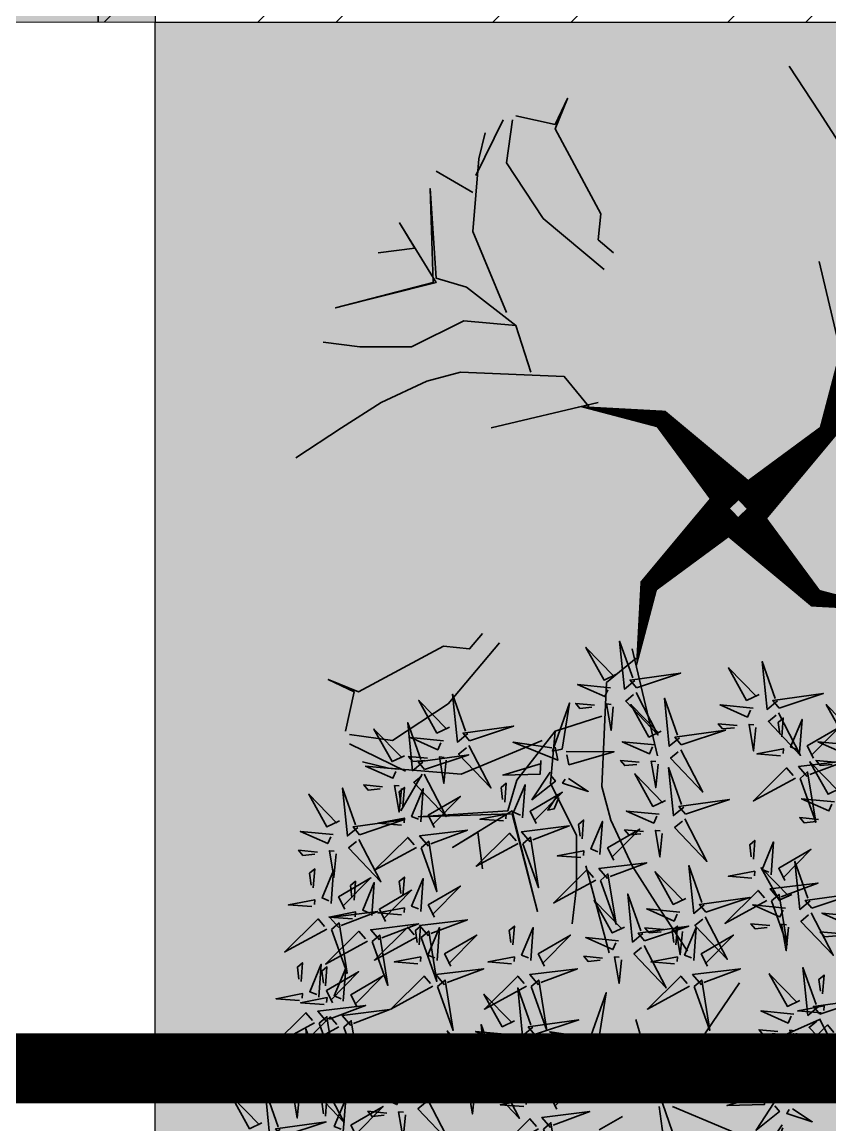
# Model space of a CAD drawing. Header units: millimetres. Extents: x 0 to 59560, y 0 to 21447.
# Drawn here: x 32676 to 33140, y 11920 to 12552 of the extents above; entities that cross this region are included whole.
import ezdxf

# ---------------------------------------------------------------- set-up
doc = ezdxf.new("R2010")
doc.units = ezdxf.units.MM
doc.header["$LTSCALE"] = 150
doc.linetypes.add('DASHED', pattern=[0.75, 0.5, -0.25])
for name, color, linetype in [('ad-Elevation 10', 8, 'Continuous'), ('ad-Verandah', 33, 'Continuous'), ('ad-Wall', 240, 'Continuous'), ('ad-Wall hatch', 8, 'Continuous')]:
    doc.layers.add(name, color=color, linetype=linetype)
doc.layers.add('ad-Landscape', color=7, linetype='Continuous', lineweight=35, true_color=0x007f00)
doc.layers.add('ad-Landscape 2', color=7, linetype='Continuous', lineweight=35, true_color=0x264c00)
doc.layers.add('ad-Secondary Roof', color=6, linetype='Continuous', true_color=0xff00ff)

# ---------------------------------------------------------------- blocks, each defined once
blk = doc.blocks.new('$ZCDB_AUDIT_GENERATED_873B')
at = {"layer": 'ad-Landscape'}
for points in [[(359.91, 366.46, 35.98, 14.39, 0), (421.22, 431.54, 14.39, 0.72, 0), (487.37, 441.94, 0, 0, 0), (448, 441.94, 0, 0, 0), (472.53, 524.19, 0, 0, 0), (467.69, 541.37, 0, 0, 0), (379.6, 599.67, 0, 0, 0), (404.12, 579.33, 0, 0, 0), (359.91, 575.71, 0, 0, 0), (404.12, 579.33, 0, 0, 0), (467.69, 541.37, 0, 0, 0), (433.48, 648.03, 0, 0, 0), (482.53, 692.32, 0, 0, 0), (430.9, 648.03, 0, 0, 0), (418.64, 692.32, 0, 0, 0), (426.06, 713.11, 0, 0, 0), (413.8, 692.32, 0, 0, 0), (372.17, 716.27, 0, 0, 0), (413.8, 692.32, 0, 0, 0), (323.13, 719.89, 0, 0, 0)], [(353.42, 359.91, 35.98, 14.39, 0), (288.34, 421.22, 14.39, 0.72, 0), (277.95, 487.37, 0, 0, 0), (277.95, 448, 0, 0, 0), (195.69, 472.53, 0, 0, 0), (178.52, 467.69, 0, 0, 0), (120.22, 379.6, 0, 0, 0), (140.56, 404.12, 0, 0, 0), (144.17, 359.91, 0, 0, 0), (140.56, 404.12, 0, 0, 0), (178.52, 467.69, 0, 0, 0), (71.86, 433.48, 0, 0, 0), (27.57, 482.53, 0, 0, 0), (71.86, 430.9, 0, 0, 0), (27.57, 418.64, 0, 0, 0), (6.78, 426.06, 0, 0, 0), (27.57, 413.8, 0, 0, 0), (3.62, 372.17, 0, 0, 0), (27.57, 413.8, 0, 0, 0), (0, 323.13, 0, 0, 0)], [(366.46, 359.97, 35.98, 14.39, 0), (431.54, 298.66, 14.39, 0.72, 0), (441.94, 232.52, 0, 0, 0), (441.94, 271.88, 0, 0, 0), (524.19, 247.36, 0, 0, 0), (541.37, 252.2, 0, 0, 0), (599.67, 340.29, 0, 0, 0), (579.33, 315.77, 0, 0, 0), (575.71, 359.97, 0, 0, 0), (579.33, 315.77, 0, 0, 0), (541.37, 252.2, 0, 0, 0), (648.03, 286.4, 0, 0, 0), (692.32, 237.36, 0, 0, 0), (648.03, 288.98, 0, 0, 0), (692.32, 301.25, 0, 0, 0), (713.11, 293.82, 0, 0, 0), (692.32, 306.09, 0, 0, 0), (716.27, 347.71, 0, 0, 0), (692.32, 306.09, 0, 0, 0), (719.89, 396.76, 0, 0, 0)], [(359.97, 353.42, 35.98, 14.39, 0), (298.66, 288.34, 14.39, 0.72, 0), (232.52, 277.95, 0, 0, 0), (271.88, 277.95, 0, 0, 0), (247.36, 195.69, 0, 0, 0), (252.2, 178.52, 0, 0, 0), (340.29, 120.22, 0, 0, 0), (315.77, 140.56, 0, 0, 0), (359.97, 144.17, 0, 0, 0), (315.77, 140.56, 0, 0, 0), (252.2, 178.52, 0, 0, 0), (286.4, 71.86, 0, 0, 0), (237.36, 27.57, 0, 0, 0), (288.98, 71.86, 0, 0, 0), (301.25, 27.57, 0, 0, 0), (293.82, 6.78, 0, 0, 0), (306.09, 27.57, 0, 0, 0), (347.71, 3.62, 0, 0, 0), (306.09, 27.57, 0, 0, 0), (396.76, 0, 0, 0, 0)]]:
    blk.add_lwpolyline(points, format="xyseb", dxfattribs=at)
for points in [[(277.95, 479.95), (253.99, 499.63), (250.38, 582.88), (257.61, 609.99), (274.78, 646.77), (295.12, 678.39), (319.07, 715.18)], [(250.38, 526.41), (212.87, 538.67), (209.25, 580.3), (230.04, 622.25), (230.04, 663.87), (226.43, 693.24)], [(212.87, 538.67), (182.13, 578.04), (174.9, 602.56), (103.04, 607.4), (178.52, 604.82), (198.86, 683.23), (178.52, 602.56), (130.61, 631.93), (150.95, 619.67), (154.57, 649.03)], [(460.26, 565.32), (472.53, 575.71), (470.27, 596.5), (507.05, 664.75), (497.05, 689.15), (507.05, 668.36), (538.67, 675.14)], [(467.69, 551.76), (516.73, 592.89), (546.1, 637.63), (541.26, 671.98)], [(570.62, 627.24), (548.68, 671.98)], [(546.1, 517.41), (573.2, 582.49), (568.36, 640.79), (563.2, 661.58)], [(573.2, 613.68), (602.56, 630.85)], [(538.67, 507.02), (578.04, 537.75), (602.56, 544.98), (607.4, 616.84), (604.82, 541.37), (683.23, 521.03), (602.56, 541.37), (631.93, 589.27), (619.67, 568.94), (649.03, 565.32)], [(106.21, 573.2), (89.03, 602.56)], [(92.65, 570.62), (47.91, 548.68)], [(202.47, 546.1), (137.39, 573.2), (79.09, 568.36), (58.3, 563.2)], [(274.78, 472.53), (295.12, 558.36)], [(168.12, 467.69), (127, 516.73), (82.25, 546.1), (47.91, 541.26)], [(154.57, 460.26), (144.17, 472.53), (123.38, 470.27), (55.14, 507.05), (30.73, 497.05), (51.52, 507.05), (44.74, 538.67)], [(526.41, 469.51), (538.67, 507.02), (580.3, 510.63), (622.25, 489.84), (663.87, 489.84), (693.24, 493.46)], [(479.95, 441.94), (499.63, 465.89), (582.88, 469.51), (609.99, 462.28), (646.77, 445.1), (678.39, 424.76), (715.18, 400.81)], [(472.53, 445.1), (558.36, 424.76)], [(239.94, 277.95), (220.25, 253.99), (137, 250.38), (109.9, 257.61), (73.11, 274.78), (41.49, 295.12), (4.71, 319.07)], [(247.36, 274.78), (161.53, 295.12)]]:
    blk.add_lwpolyline(points, dxfattribs=at)
blk = doc.blocks.new('$ZCDB_AUDIT_GENERATED_84B5')
at = {"layer": 'ad-Landscape'}
blk.add_line((-124.2, -652.6), (-157.7, -842.3), dxfattribs=at)
for points in [[(-1212, 689.6), (-1192.2, 648), (-1301.2, 587.1), (-1204.9, 680.9)], [(-1166.4, 669.3), (-1176.9, 559.2), (-1136.4, 650.5), (-1159.3, 660.7)], [(-1121.7, 544.2), (-1162.9, 523.5), (-1225.9, 631.2), (-1130.2, 536.9)], [(-1059.9, 523.7), (-1093.8, 494.6), (-1113.3, 654.4), (-1067.1, 532.2)], [(-1020.9, 635), (-1001.1, 593.4), (-1110, 532.6), (-1013.8, 626.4)], [(-1108, 616), (-1114, 553.1), (-1096.8, 567.3), (-1100.9, 607.4)], [(-975.2, 614.7), (-985.8, 504.7), (-945.3, 596), (-968.1, 606.1)], [(-1288.8, 429.3), (-1338.2, 576.9), (-1314.7, 408), (-1288.8, 429.3)], [(-916.9, 561.5), (-922.9, 498.6), (-905.6, 512.8), (-909.7, 552.9)], [(-1053.8, 499.5), (-907.2, 551.9), (-1075.6, 524.9), (-1053.8, 499.5)], [(-1273.1, 427.7), (-1131.2, 501.3), (-1244.7, 393.3), (-1266, 419.1)], [(-1141, 498.1), (-1251.3, 506.4), (-1159.2, 467.8), (-1149.5, 490.8)], [(-1055, 483.7), (-978.6, 343.4), (-1088.9, 454.6), (-1063.5, 476.4)], [(-1193.1, 438.6), (-1256.1, 443.4), (-1241.5, 426.4), (-1201.6, 431.4)], [(-1130.1, 433.9), (-1136.1, 355.2), (-1153.1, 443.6), (-1137.4, 442.4)], [(-1313.2, 423.7), (-1284.7, 389.2), (-1445, 373), (-1321.8, 416.6)], [(-1334.9, 362.3), (-1315.1, 320.7), (-1424, 259.8), (-1327.8, 353.7)], [(-1289.2, 342), (-1299.8, 231.9), (-1259.3, 323.3), (-1282.1, 333.4)], [(-1224.9, 351.7), (-1146.2, 344), (-1235, 328.8), (-1233.5, 344.6)], [(-1230.9, 288.8), (-1236.9, 225.9), (-1219.6, 240.1), (-1223.8, 280.1)], [(-933.9, 115.6), (-983.2, 263.3), (-959.7, 94.3), (-933.9, 115.6)], [(-1166, 102), (-1215.3, 249.6), (-1191.8, 80.7), (-1166, 102)], [(-1150.2, 100.5), (-1008.3, 174), (-1121.8, 66), (-1143.1, 91.9)], [(-1357.1, -48), (-1406.5, 99.6), (-1382.9, -69.3), (-1357.1, -48)], [(-1190.3, 96.4), (-1161.9, 61.9), (-1322.1, 45.7), (-1198.9, 89.3)], [(-958.2, 110.1), (-929.8, 75.6), (-1090, 59.3), (-966.8, 103)], [(-979.9, 48.7), (-960.1, 7.1), (-1069.1, -53.8), (-972.8, 40.1)], [(-869.9, 38), (-791.3, 30.4), (-880, 15.2), (-878.5, 30.9)], [(-548.2, 43.3), (-554.2, -19.6), (-537, -5.4), (-541.1, 34.7)], [(-1341.4, -49.5), (-1199.5, 24), (-1312.9, -84), (-1334.3, -58.1)], [(-1212, 35.1), (-1192.2, -6.5), (-1301.2, -67.4), (-1204.9, 26.4)], [(-1166.4, 14.8), (-1176.9, -95.3), (-1136.4, -4), (-1159.3, 6.1)], [(-1102, 24.4), (-1023.4, 16.8), (-1112.1, 1.6), (-1110.6, 17.3)], [(-934.3, 28.4), (-944.8, -81.7), (-904.3, 9.6), (-927.2, 19.8)], [(-875.9, -24.9), (-881.9, -87.8), (-864.7, -73.6), (-868.8, -33.5)], [(-718.6, -144.5), (-752.5, -173.6), (-772, -13.7), (-725.8, -136)], [(-1381.4, -53.6), (-1353, -88.1), (-1513.2, -104.3), (-1390.1, -60.7)], [(-1108, -38.5), (-1114, -101.4), (-1096.8, -87.2), (-1100.9, -47.1)], [(-780.4, -124), (-821.5, -144.7), (-884.6, -37), (-788.8, -131.3)], [(-556.7, -87.7), (-536.9, -129.3), (-645.8, -190.1), (-549.6, -96.3)], [(-1403.2, -114.9), (-1383.3, -156.5), (-1492.3, -217.4), (-1396.1, -123.6)], [(-1357.5, -135.2), (-1368, -245.3), (-1327.6, -154), (-1350.4, -143.9)], [(-1293.1, -125.6), (-1214.5, -133.2), (-1303.2, -148.4), (-1301.7, -132.7)], [(-1143.7, -283.2), (-1143, -123.3), (-1099.9, -274), (-1132.7, -280.9)], [(-712.5, -168.7), (-565.9, -116.3), (-734.3, -143.3), (-712.5, -168.7)], [(-799.7, -170.1), (-910, -161.8), (-817.9, -200.4), (-808.2, -177.3)], [(-713.7, -184.4), (-637.3, -324.8), (-747.6, -213.6), (-722.2, -191.7)], [(-1299.1, -188.5), (-1305.1, -251.4), (-1287.9, -237.2), (-1292, -197.1)], [(-1053.9, -275.7), (-1010.7, -209.6), (-1038.4, -295.3), (-1051.6, -286.6)], [(-851.8, -229.5), (-914.8, -224.8), (-900.2, -241.7), (-860.3, -236.8)], [(-788.8, -234.2), (-794.8, -313), (-811.8, -224.6), (-796, -225.8)], [(-1152.3, -296.4), (-1306, -271.7), (-1145.4, -329.2), (-1152.3, -296.4)], [(-841.4, -403.5), (-875.3, -432.7), (-894.8, -272.8), (-848.7, -395.1)], [(-1158.7, -320.6), (-1114.9, -311.4), (-1174.8, -460.8), (-1156.4, -331.5)], [(-1075.2, -337.2), (-982.6, -397.6), (-1044.7, -319.4), (-1064.3, -334.9)], [(-903.2, -383.1), (-944.4, -403.7), (-1007.5, -296), (-911.7, -390.3)], [(-1000.9, -310.2), (-948, -344.7), (-952.6, -322.9), (-990, -307.9)], [(-1114.4, -368.3), (-1068.3, -370), (-1064.9, -494.8), (-1103.4, -366)], [(-835.4, -427.8), (-688.8, -375.4), (-857.2, -402.4), (-835.4, -427.8)], [(-922.6, -429.1), (-1032.9, -420.9), (-940.7, -459.5), (-931.1, -436.4)], [(-1179.6, -607.1), (-1229, -459.4), (-1205.5, -628.4), (-1179.6, -607.1)], [(-836.6, -443.5), (-760.1, -583.9), (-870.5, -472.6), (-845, -450.8)], [(-974.6, -488.6), (-1037.7, -483.9), (-1023.1, -500.8), (-983.1, -495.9)], [(-911.6, -493.3), (-917.6, -572.1), (-934.7, -483.7), (-918.9, -484.8)], [(-1163.9, -608.6), (-1022, -535), (-1135.5, -643.1), (-1156.8, -617.2)], [(-425.4, -669.4), (-466.6, -690.1), (-529.7, -582.4), (-433.9, -676.7)], [(-119.8, -578.6), (-100, -620.2), (-209, -681), (-112.7, -587.2)], [(-9.8, -589.2), (68.8, -596.8), (-19.9, -612), (-18.4, -596.3)], [(-1204, -612.6), (-1175.5, -647.1), (-1335.8, -663.4), (-1212.6, -619.7)], [(-1084.1, -757), (-1133.4, -609.4), (-1109.9, -778.4), (-1084.1, -757)], [(-827.8, -744.4), (-861.7, -773.6), (-881.2, -613.7), (-835.1, -736)], [(-527.4, -744.4), (-561.3, -773.6), (-580.8, -613.7), (-534.7, -736)], [(-74.2, -598.9), (-84.7, -708.9), (-44.2, -617.6), (-67, -607.5)], [(8.2, -743.4), (-41.2, -595.8), (-17.7, -764.7), (8.2, -743.4)], [(-889.6, -724), (-930.8, -744.6), (-993.8, -636.9), (-898.1, -731.2)], [(-589.2, -724), (-630.4, -744.6), (-693.5, -636.9), (-597.7, -731.2)], [(-357.5, -714.1), (-210.9, -661.7), (-379.3, -688.7), (-357.5, -714.1)], [(-15.8, -652.1), (-21.8, -715), (-4.6, -700.8), (-8.7, -660.7)], [(-1225.7, -674), (-1205.9, -715.6), (-1314.8, -776.5), (-1218.6, -682.6)], [(-1180, -694.3), (-1190.5, -804.4), (-1150.1, -713.1), (-1172.9, -702.9)], [(-1115.6, -684.7), (-1037, -692.3), (-1125.7, -707.5), (-1124.2, -691.8)], [(-1068.3, -758.6), (-926.4, -685), (-1039.9, -793.1), (-1061.2, -767.2)], [(23.9, -744.9), (165.8, -671.4), (52.3, -779.4), (31, -753.6)], [(-821.7, -768.6), (-675.1, -716.3), (-843.5, -743.3), (-821.7, -768.6)], [(-444.7, -715.5), (-555, -707.2), (-462.9, -745.8), (-453.2, -722.8)], [(-521.3, -768.6), (-374.8, -716.3), (-543.2, -743.3), (-521.3, -768.6)], [(-358.7, -729.9), (-282.3, -870.2), (-392.6, -759), (-367.2, -737.1)], [(-1108.4, -762.6), (-1079.9, -797.1), (-1240.2, -813.4), (-1117, -769.7)], [(-1121.6, -747.6), (-1127.7, -810.5), (-1110.4, -796.3), (-1114.5, -756.2)], [(-908.9, -770), (-1019.2, -761.8), (-927.1, -800.3), (-917.4, -777.3)], [(-608.6, -770), (-718.8, -761.8), (-626.7, -800.3), (-617.1, -777.3)], [(-496.8, -774.9), (-559.8, -770.2), (-545.3, -787.1), (-505.3, -782.2)], [(-433.8, -779.7), (-439.8, -858.4), (-456.8, -770), (-441.1, -771.2)], [(-16.2, -749), (12.3, -783.5), (-148, -799.7), (-24.8, -756.1)], [(-822.9, -784.4), (-746.5, -924.8), (-856.8, -813.5), (-831.4, -791.7)], [(-575.6, -887.6), (-616.8, -908.3), (-679.8, -800.6), (-584, -894.9)], [(-513.8, -908.1), (-547.7, -937.2), (-567.2, -777.3), (-521, -899.6)], [(-522.5, -784.4), (-446.1, -924.8), (-556.4, -813.5), (-531, -791.7)], [(-37.9, -810.4), (-18.1, -852), (-127, -912.8), (-30.8, -819)], [(-1130.1, -824), (-1110.3, -865.6), (-1219.3, -926.5), (-1123, -832.6)], [(-1084.5, -844.3), (-1095, -954.4), (-1054.5, -863.1), (-1077.3, -852.9)], [(-1020.1, -834.7), (-941.4, -842.3), (-1030.2, -857.5), (-1028.7, -841.8)], [(-961, -829.5), (-1024, -824.8), (-1009.5, -841.7), (-969.5, -836.8)], [(-898, -834.2), (-904, -913), (-921, -824.6), (-905.3, -825.7)], [(-865.6, -975.2), (-915, -827.6), (-891.5, -996.5), (-865.6, -975.2)], [(-660.6, -829.5), (-723.6, -824.8), (-709.1, -841.7), (-669.1, -836.8)], [(-597.6, -834.2), (-603.6, -913), (-620.7, -824.6), (-604.9, -825.7)], [(7.8, -830.7), (-2.8, -940.7), (37.7, -849.4), (14.9, -839.3)], [(72.2, -821), (150.8, -828.6), (62, -843.8), (63.5, -828.1)], [(-507.7, -932.3), (-361.1, -879.9), (-529.5, -906.9), (-507.7, -932.3)], [(-227.1, -1003.5), (-261, -1032.7), (-280.5, -872.8), (-234.3, -995)], [(66.1, -883.9), (60.1, -946.8), (77.4, -932.6), (73.3, -892.5)], [(-1026.1, -897.6), (-1032.1, -960.5), (-1014.9, -946.3), (-1019, -906.2)], [(-849.9, -976.7), (-708, -903.2), (-821.4, -1011.2), (-842.8, -985.4)], [(-554.7, -1044.4), (-588.6, -1073.6), (-608.1, -913.7), (-562, -1036)], [(-288.9, -983), (-330, -1003.7), (-393.1, -896), (-297.3, -990.3)], [(148, -983), (106.8, -1003.7), (43.8, -896), (139.5, -990.3)], [(-616.5, -1023.9), (-657.7, -1044.6), (-720.8, -936.9), (-625, -1031.2)], [(-594.9, -933.7), (-705.2, -925.4), (-613.1, -964), (-603.4, -940.9)], [(-508.9, -948), (-432.5, -1088.4), (-542.8, -977.2), (-517.4, -955.3)], [(-240.7, -1085.3), (-274.6, -1114.5), (-294.1, -954.6), (-248, -1076.9)], [(-60.1, -1097.9), (-109.5, -950.3), (-85.9, -1119.2), (-60.1, -1097.9)], [(-889.9, -980.8), (-861.5, -1015.3), (-1021.7, -1031.5), (-898.6, -987.9)], [(-647, -993.1), (-710, -988.4), (-695.4, -1005.3), (-655.5, -1000.4)], [(-584, -997.8), (-590, -1076.6), (-607, -988.2), (-591.3, -989.4)], [(-302.5, -1064.9), (-343.7, -1085.5), (-406.8, -977.8), (-311, -1072.1)], [(-221, -1027.7), (-74.4, -975.4), (-242.8, -1002.3), (-221, -1027.7)], [(-548.6, -1068.6), (-402.1, -1016.3), (-570.5, -1043.2), (-548.6, -1068.6)], [(-308.2, -1029.1), (-418.5, -1020.8), (-326.4, -1059.4), (-316.7, -1036.4)], [(-44.4, -1099.5), (97.5, -1025.9), (-15.9, -1134), (-37.3, -1108.1)], [(128.7, -1029.1), (18.4, -1020.8), (110.5, -1059.4), (120.2, -1036.4)], [(-911.7, -1042.2), (-891.9, -1083.8), (-1000.8, -1144.6), (-904.6, -1050.8)], [(-866, -1062.5), (-876.5, -1172.5), (-836.1, -1081.2), (-858.9, -1071.1)], [(-801.6, -1052.8), (-723, -1060.4), (-811.7, -1075.7), (-810.2, -1059.9)], [(-635.9, -1070), (-746.1, -1061.7), (-654, -1100.3), (-644.4, -1077.3)], [(-234.6, -1109.5), (-88.1, -1057.2), (-256.5, -1084.1), (-234.6, -1109.5)], [(-222.2, -1043.5), (-145.8, -1183.9), (-256.1, -1072.6), (-230.7, -1050.8)], [(-549.8, -1084.4), (-473.4, -1224.8), (-583.8, -1113.5), (-558.3, -1091.7)], [(-321.9, -1110.9), (-432.1, -1102.7), (-340, -1141.2), (-330.3, -1118.2)], [(-360.3, -1088.6), (-423.3, -1083.8), (-408.7, -1100.8), (-368.8, -1095.8)], [(-297.3, -1093.3), (-303.3, -1172), (-320.3, -1083.6), (-304.5, -1084.8)], [(-84.4, -1103.5), (-56, -1138), (-216.2, -1154.2), (-93.1, -1110.6)], [(76.6, -1088.6), (13.6, -1083.8), (28.1, -1100.8), (68.1, -1095.8)], [(144.7, -1234.3), (95.3, -1086.7), (118.8, -1255.6), (144.7, -1234.3)], [(-807.6, -1115.7), (-813.6, -1178.6), (-796.4, -1164.4), (-800.5, -1124.4)], [(-687.9, -1129.5), (-751, -1124.7), (-736.4, -1141.7), (-696.4, -1136.8)], [(-624.9, -1134.2), (-630.9, -1213), (-648, -1124.6), (-632.2, -1125.7)], [(-235.8, -1125.3), (-159.4, -1265.7), (-269.7, -1154.4), (-244.3, -1132.6)], [(-373.9, -1170.4), (-436.9, -1165.7), (-422.4, -1182.6), (-382.4, -1177.7)], [(-310.9, -1175.1), (-316.9, -1253.9), (-334, -1165.5), (-318.2, -1166.6)], [(-106.2, -1164.9), (-86.3, -1206.5), (-195.3, -1267.4), (-99.1, -1173.5)], [(3.9, -1175.6), (82.5, -1183.2), (-6.2, -1198.4), (-4.7, -1182.7)], [(-60.5, -1185.2), (-71, -1295.3), (-30.6, -1204), (-53.4, -1193.8)], [(120.3, -1239.9), (148.8, -1274.4), (-11.4, -1290.6), (111.7, -1247)], [(-2.1, -1238.5), (-8.1, -1301.4), (9.1, -1287.1), (5, -1247.1)], [(98.6, -1301.3), (118.4, -1342.9), (9.5, -1403.7), (105.7, -1309.9)]]:
    blk.add_lwpolyline(points, dxfattribs=at)
at = {"layer": 'ad-Landscape 2'}
for p, q in [((43.5, 73), (278.2, 631.2)), ((-12.4, 39.5), (-247.1, 564.2)), ((-23.6, 61.9), (-370, 296.3)), ((32.3, 39.5), (390, 162.3)), ((43.5, 28.4), (300.5, 61.9)), ((-57.1, 6), (-247.1, -49.8)), ((-12.4, -16.3), (-113, -440.5)), ((77, -94.4), (121.7, -172.6)), ((-470.6, -139.1), (-761.2, -217.2))]:
    blk.add_line(p, q, dxfattribs=at)
for points in [[(-264.9, 565.6), (-314.3, 713.2), (-290.7, 544.3), (-264.9, 565.6)], [(-619.9, 538.4), (-669.2, 686), (-645.7, 517), (-619.9, 538.4)], [(-593, 682.9), (-603.5, 572.8), (-563, 664.1), (-585.9, 674.3)], [(-534.6, 629.7), (-540.6, 566.8), (-523.4, 581), (-527.5, 621)], [(-249.2, 564.1), (-107.3, 637.7), (-220.7, 529.6), (-242.1, 555.5)], [(-604.1, 536.8), (-462.2, 610.4), (-575.7, 502.3), (-597, 528.2)], [(-194.9, 620.1), (-118.4, 479.7), (-228.8, 591), (-203.4, 612.8)], [(-37.8, 466.8), (-37.2, 626.6), (5.9, 476), (-26.9, 469.1)], [(-650.3, 428.2), (-684.2, 399.1), (-703.7, 559), (-657.6, 436.7)], [(-289.2, 560), (-260.8, 525.6), (-421, 509.3), (-297.8, 552.9)], [(-333, 575), (-396, 579.7), (-381.4, 562.8), (-341.5, 567.7)], [(-270, 570.3), (-276, 491.5), (-293, 579.9), (-277.2, 578.7)], [(-712.1, 448.7), (-753.3, 428.1), (-816.4, 535.7), (-720.6, 441.4)], [(-644.2, 532.8), (-615.8, 498.3), (-776, 482), (-652.8, 525.7)], [(52, 474.3), (95.2, 540.4), (67.5, 454.7), (54.3, 463.3)], [(-311, 498.7), (-291.1, 457.1), (-400.1, 396.2), (-303.9, 490)], [(-200.9, 488), (-122.3, 480.4), (-211, 465.2), (-209.5, 480.9)], [(-665.9, 471.4), (-646.1, 429.8), (-755.1, 368.9), (-658.8, 462.8)], [(-644.2, 404), (-497.6, 456.4), (-666, 429.4), (-644.2, 404)], [(-620.3, 451.1), (-630.8, 341), (-590.3, 432.3), (-613.2, 442.5)], [(-555.9, 460.7), (-477.3, 453.1), (-566, 437.9), (-564.5, 453.6)], [(-265.3, 478.4), (-275.8, 368.3), (-235.4, 459.6), (-258.2, 469.8)], [(-46.5, 453.6), (-200.1, 478.3), (-39.6, 420.8), (-46.5, 453.6)], [(-731.5, 402.7), (-841.7, 410.9), (-749.6, 372.3), (-739.9, 395.4)], [(-206.9, 425.1), (-212.9, 362.2), (-195.7, 376.4), (-199.8, 416.5)], [(-52.8, 429.4), (-9, 438.6), (-69, 289.1), (-50.5, 418.5)], [(30.7, 412.7), (123.3, 352.4), (61.2, 430.6), (41.6, 415)], [(104.9, 439.8), (157.9, 405.3), (153.3, 427.1), (115.9, 442.1)], [(-645.4, 388.3), (-569, 247.9), (-679.3, 359.1), (-653.9, 381)], [(-561.9, 397.8), (-567.9, 334.9), (-550.7, 349.1), (-554.8, 389.2)], [(-8.5, 381.7), (37.5, 380), (40.9, 255.2), (2.4, 384)], [(-783.5, 343.2), (-846.5, 347.9), (-832, 331), (-792, 335.9)], [(-720.5, 338.5), (-726.5, 259.7), (-743.5, 348.1), (-727.8, 346.9)], [(-606.2, 183.8), (-655.6, 331.4), (-632, 162.5), (-606.2, 183.8)], [(-363.6, 169.2), (-397.5, 140), (-417, 299.9), (-370.9, 177.6)], [(-425.4, 189.6), (-466.6, 169), (-529.7, 276.7), (-433.9, 182.4)], [(-590.5, 182.3), (-448.6, 255.9), (-562, 147.8), (-583.4, 173.7)], [(-918.2, 114.1), (-776.2, 187.7), (-889.7, 79.6), (-911, 105.5)], [(-357.5, 145), (-210.9, 197.3), (-379.3, 170.3), (-357.5, 145)], [(-630.5, 178.2), (-602.1, 143.7), (-762.3, 127.5), (-639.2, 171.1)], [(-444.7, 143.6), (-555, 151.8), (-462.9, 113.3), (-453.2, 136.3)], [(-652.3, 116.9), (-632.5, 75.3), (-741.4, 14.4), (-645.2, 108.2)], [(-510.6, -20.7), (-560, 126.9), (-536.5, -42), (-510.6, -20.7)], [(-358.7, 129.2), (-282.3, -11.2), (-392.6, 100.1), (-367.2, 121.9)], [(-606.6, 96.6), (-617.1, -13.5), (-576.7, 77.8), (-599.5, 88)], [(-496.8, 84.1), (-559.8, 88.8), (-545.3, 71.9), (-505.3, 76.8)], [(-542.2, 106.2), (-463.6, 98.6), (-552.3, 83.4), (-550.8, 99.1)], [(-433.8, 79.4), (-439.8, 0.6), (-456.8, 89), (-441.1, 87.9)], [(-494.9, -22.2), (-353, 51.3), (-466.5, -56.7), (-487.8, -30.9)], [(-535, -26.3), (-506.5, -60.8), (-666.8, -77), (-543.6, -33.4)], [(-174.3, -160.5), (-173.7, -0.6), (-130.6, -151.3), (-163.4, -158.2)], [(-511, -108), (-521.6, -218), (-481.1, -126.7), (-503.9, -116.6)], [(-446.7, -98.3), (-368, -105.9), (-456.8, -121.2), (-455.3, -105.4)], [(-84.5, -153), (-41.3, -86.9), (-69, -172.5), (-82.2, -163.9)], [(-452.7, -161.2), (-458.7, -224.1), (-441.4, -209.9), (-445.5, -169.8)], [(-183, -173.7), (-336.7, -149), (-176.1, -206.5), (-183, -173.7)], [(-189.3, -197.8), (-145.6, -188.6), (-205.5, -338.1), (-187, -208.8)], [(-105.9, -214.5), (-13.2, -274.9), (-75.4, -196.7), (-94.9, -212.2)], [(-31.6, -187.5), (21.3, -222), (16.7, -200.1), (-20.7, -185.2)], [(114.3, -335.4), (80.4, -364.5), (60.9, -204.6), (107, -326.9)], [(-363.6, -376.3), (-397.5, -405.4), (-417, -245.5), (-370.9, -367.8)], [(-196.6, -388.9), (-246, -241.3), (-222.5, -410.2), (-196.6, -388.9)], [(-145, -245.6), (-99, -247.3), (-95.6, -372), (-134.1, -243.3)], [(52.5, -314.9), (11.3, -335.6), (-51.8, -227.9), (44, -322.2)], [(-425.4, -355.8), (-466.6, -376.5), (-529.7, -268.8), (-433.9, -363.1)], [(-180.9, -390.4), (-39, -316.9), (-152.5, -424.9), (-173.8, -399)], [(120.3, -359.6), (266.9, -307.2), (98.5, -334.2), (120.3, -359.6)], [(-357.5, -400.5), (-210.9, -348.1), (-379.3, -375.1), (-357.5, -400.5)], [(-73.8, -511.6), (-123.1, -364), (-99.6, -532.9), (-73.8, -511.6)], [(33.1, -361), (-77.2, -352.7), (14.9, -391.3), (24.6, -368.2)], [(-444.7, -401.9), (-555, -393.6), (-462.9, -432.2), (-453.2, -409.1)], [(-221, -394.5), (-192.5, -429), (-352.8, -445.2), (-229.6, -401.6)], [(119.1, -375.3), (195.6, -515.7), (85.2, -404.5), (110.7, -382.6)], [(-358.7, -416.2), (-282.3, -556.6), (-392.6, -445.4), (-367.2, -423.5)], [(-19, -420.4), (-82, -415.7), (-67.4, -432.6), (-27.4, -427.7)], [(-58, -513.1), (83.9, -439.6), (-29.6, -547.6), (-50.9, -521.7)], [(44, -425.1), (38, -503.9), (21, -415.5), (36.8, -416.7)], [(-496.8, -461.3), (-559.8, -456.6), (-545.3, -473.5), (-505.3, -468.6)], [(-433.8, -466), (-439.8, -544.8), (-456.8, -456.4), (-441.1, -457.6)], [(-242.7, -455.8), (-222.9, -497.4), (-331.8, -558.3), (-235.6, -464.5)], [(-197, -476.1), (-207.5, -586.2), (-167.1, -494.9), (-189.9, -484.8)], [(-132.6, -466.5), (-54, -474.1), (-142.8, -489.3), (-141.3, -473.6)], [(-98.1, -517.2), (-69.7, -551.7), (-229.9, -567.9), (-106.7, -524.3)], [(-138.6, -529.4), (-144.7, -592.3), (-127.4, -578.1), (-131.5, -538)], [(-363.6, -689.9), (-397.5, -719), (-417, -559.2), (-370.9, -681.4)]]:
    blk.add_lwpolyline(points, dxfattribs=at)
blk = doc.blocks.new('zw$5E5B')
at = {"transparency": 33554559}
h = blk.add_hatch(color=43, dxfattribs=at)
h.dxf.hatch_style = 1
h.paths.add_polyline_path([(0, 0), (1520, 0), (1520, -4925), (0, -4925)])
at = {"layer": 'ad-Landscape', "transparency": 33554687}
h = blk.add_hatch(dxfattribs=at)
h.set_pattern_fill('DOLMIT', color=44, scale=10, angle=90)
h.set_pattern_definition([(90, (935, -10946.34), (-63.5, 5e-14), []), (135, (935, -10946.34), (-127, -127), [89.8026, -179.605])])
h.paths.add_polyline_path([(0, 0), (1520, 0), (1520, -4925), (0, -4925)])
at = {"layer": 'ad-Verandah', "lineweight": 9}
blk.add_lwpolyline([(0, 0), (1520, 0), (1520, -4925), (0, -4925)], close=True, dxfattribs=at)
blk = doc.blocks.new('zw$BA31')
at = {"layer": 'ad-Secondary Roof', "linetype": 'DASHED', "ltscale": 2, "const_width": 40}
blk.add_lwpolyline([(-15525, -5560), (-19695, -5560), (-19695, 565), (-15525, 565)], dxfattribs=at)

msp = doc.modelspace()

# ---------------------------------------------------------------- hatches: boundary and pattern name
at = {"transparency": 33554559}
h = msp.add_hatch(color=256, dxfattribs=at)
h.dxf.hatch_style = 1
h.set_gradient(color1=(153, 204, 0), color2=(63, 127, 0), tint=1, name='INVSPHERICAL')
h.paths.add_polyline_path([(36002.6, 8582.27), (32752.6, 8582.27), (32752.6, 12552.27), (36002.6, 12552.27)])
h = msp.add_hatch(dxfattribs=at)
h.set_pattern_fill('GRASS', color=74)
h.set_pattern_definition([(90, (-1077932.94, 678727.299), (-17.96051224, 17.96051224), [4.7625, -31.1585245]), (45, (-1077932.94, 678727.3), (-17.96051224, 17.96051224), [4.7625, -20.6375]), (135, (-1077932.94, 678727.3), (-17.96051224, -17.96051224), [4.7625, -20.6375])])
h.paths.add_polyline_path([(36002.6, 8582.27), (32752.6, 8582.27), (32752.6, 12552.27), (36002.6, 12552.27)])
at = {"layer": 'ad-Wall hatch'}
h = msp.add_hatch(dxfattribs=at)
h.set_pattern_fill('ANSI32', color=256, scale=10)
h.set_pattern_definition([(45, (32602.6, 3722.27), (-67.35192, 67.35192), []), (45, (32647.5, 3722.27), (-67.35192, 67.35192), [])])
h.paths.add_polyline_path([(46792.6, 8252.27), (46792.6, 8582.27), (37537.6, 8582.27), (37537.6, 8352.27), (37637.6, 8352.27), (37637.6, 7652.27), (37752.6, 7652.27), (37752.6, 8352.27), (40952.6, 8352.27), (40952.6, 6852.27), (39452.6, 6852.27), (39452.6, 6737.27), (40952.6, 6737.27), (40952.6, 3952.27), (37752.6, 3952.27), (37752.6, 6737.27), (38652.6, 6737.27), (38652.6, 6852.27), (37637.6, 6852.27), (37637.6, 3952.27), (32982.6, 3952.27), (32982.6, 8352.27), (36637.6, 8352.27), (36637.6, 8582.27), (36232.6, 8582.27), (36232.6, 12782.27), (32982.6, 12782.27), (32982.6, 12927.27), (32752.6, 12927.27), (32752.6, 12552.27), (36002.6, 12552.27), (36002.6, 8582.27), (32752.6, 8582.27), (32752.6, 3722.27), (41182.6, 3722.27), (41182.6, 8352.27), (46562.6, 8352.27), (46562.6, 8252.27)])
h.paths.add_polyline_path([(46562.6, 7402.27), (46562.6, 3722.27), (47492.6, 3722.27), (47492.6, 3952.27), (46792.6, 3952.27), (46792.6, 7402.27)])
h.paths.add_polyline_path([(48152.6, 12552.27), (48152.6, 8352.27), (50697.6, 8352.27), (50697.6, 3952.27), (48342.6, 3952.27), (48342.6, 3722.27), (50927.6, 3722.27), (50927.6, 8582.27), (48382.6, 8582.27), (48382.6, 12552.27), (50927.6, 12552.27), (50927.6, 17477.27), (32752.6, 17477.27), (32752.6, 14127.27), (32982.6, 14127.27), (32982.6, 17247.27), (38052.6, 17247.27), (38052.6, 12552.27), (40292.6, 12552.27), (40292.6, 12782.27), (40192.6, 12782.27), (40192.6, 13632.27), (40077.6, 13632.27), (40077.6, 12782.27), (38282.6, 12782.27), (38282.6, 17247.27), (40077.6, 17247.27), (40077.6, 14397.27), (40192.6, 14397.27), (40192.6, 17247.27), (43622.6, 17247.27), (43622.6, 12782.27), (41192.6, 12782.27), (41192.6, 12552.27), (46952.6, 12552.27), (46952.6, 12782.27), (46537.6, 12782.27), (46537.6, 13277.27), (46307.6, 13277.27), (46307.6, 12667.27), (43852.6, 12667.27), (43852.6, 14372.27), (44857.6, 14372.27), (44857.6, 14487.27), (43852.6, 14487.27), (43852.6, 17247.27), (46307.6, 17247.27), (46307.6, 14487.27), (45657.6, 14487.27), (45657.6, 14372.27), (46537.6, 14372.27), (46537.6, 17247.27), (50697.6, 17247.27), (50697.6, 12782.27), (47852.6, 12782.27), (47852.6, 12552.27)])

# ---------------------------------------------------------------- linework, layer by layer
at = {"layer": 'ad-Elevation 10'}
msp.add_lwpolyline([(36002.6, 8582.27), (32752.6, 8582.27), (32752.6, 12552.27), (36002.6, 12552.27)], close=True, dxfattribs=at)
at = {"layer": 'ad-Wall'}
msp.add_lwpolyline([(36637.6, 8352.27), (36637.6, 8582.27), (36232.6, 8582.27), (36232.6, 12782.27), (32982.6, 12782.27), (32982.6, 12927.27), (32752.6, 12927.27), (32752.6, 12552.27), (36002.6, 12552.27), (36002.6, 8582.27), (32752.6, 8582.27), (32752.6, 3722.27)], dxfattribs=at)

# ---------------------------------------------------------------- block references
msp.add_blockref('zw$BA31', (50927.6, 17512.27))
at = {"xscale": -1}
msp.add_blockref('zw$5E5B', (32752.6, 17477.27), dxfattribs=at)
at = {"layer": 'ad-Landscape', "xscale": -0.7144563243118911, "yscale": 0.7144563243118911, "zscale": 0.7144563243118911, "rotation": 89.99999999999991}
msp.add_blockref('$ZCDB_AUDIT_GENERATED_873B', (33344.24, 12530.4), dxfattribs=at)
at = {"layer": 'ad-Landscape', "linetype": 'Continuous', "xscale": 0.1713600815364864, "yscale": 0.1713600815364864, "zscale": 0.1713600815364864, "rotation": 270.0000000000002}
msp.add_blockref('$ZCDB_AUDIT_GENERATED_84B5', (33036.87, 11937.9), dxfattribs=at)

doc.saveas('drawing.dxf')
